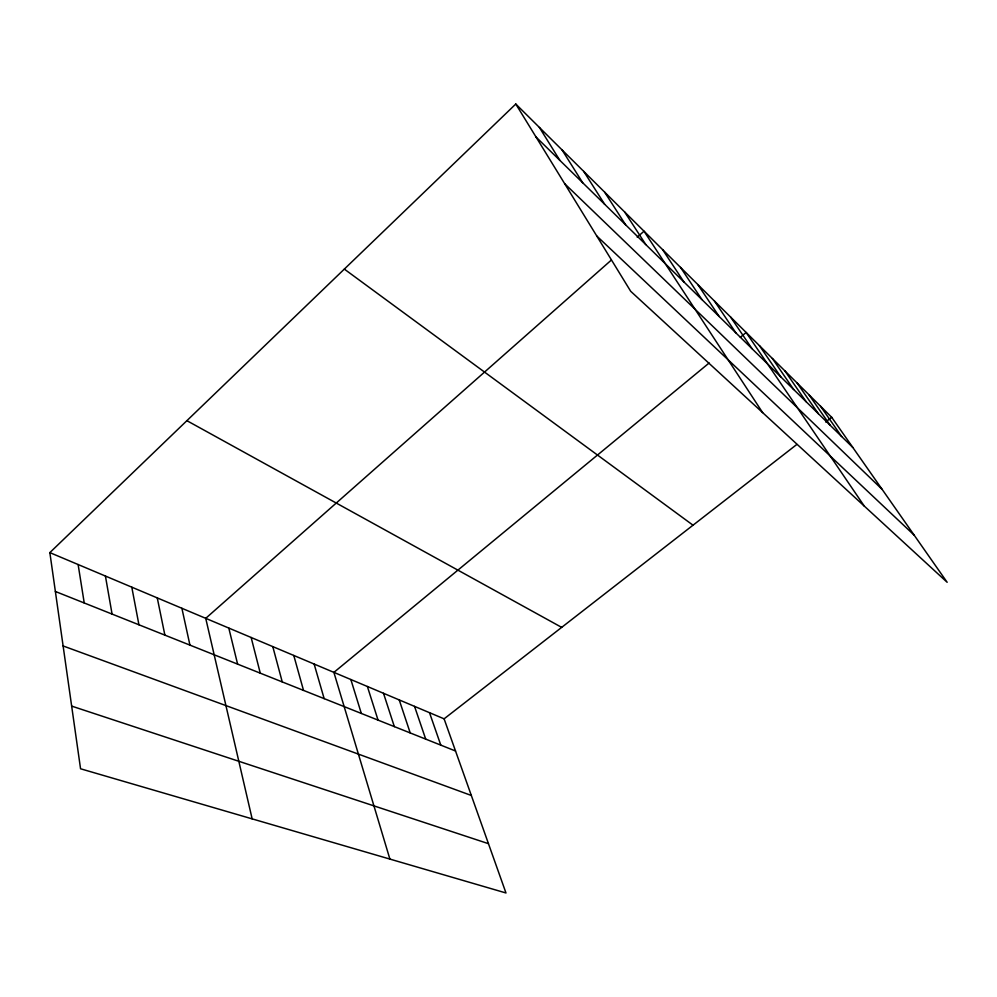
<?xml version="1.0" encoding="UTF-8"?>
<svg xmlns="http://www.w3.org/2000/svg" width="997" height="997" viewBox="0 0 997 997"><rect width="100%" height="100%" fill="white"/><g stroke="black" fill="none" stroke-linecap="round" stroke-linejoin="round"><path stroke-width="1.5" d="M49.85 552.612L444.101 718.837L505.978 892.976L80.558 768.774L49.85 552.612L515.785 104.024L831.71 417.307L947.15 582.285L630.702 291.298L515.785 104.024M611.273 260.13L205.731 618.339L252.154 818.873M637.22 237.211L644.025 231.192L762.643 412.621M709.141 362.995L333.895 672.377L389.889 859.078M740.347 337.273L746.155 332.475L864.274 506.077M444.101 718.837L796.84 444.438M825.666 422.005L831.71 417.307M71.647 706.1L488.455 843.674M63.11 645.956L471.332 795.469M55.371 591.47L455.529 751.003M186.888 420.672L561.672 627.375M344.326 269.103L693.015 525.195M596.779 236.015L914.149 535.127M564.701 183.735L882.133 489.365M536.012 137L852.796 447.454M820.494 406.19L841.642 436.524M808.966 394.762L830.177 425.27M797.114 383.01L818.363 413.705M784.926 370.921L806.212 401.803M772.376 358.471L793.699 389.54M759.465 345.672L780.813 376.903M730.602 317.058L751.987 348.651M714.5 301.082L735.886 332.873M697.825 284.556L719.186 316.51M680.552 267.42L701.876 299.536M662.619 249.636L683.905 281.927M624.708 212.037L645.819 244.614M604.631 192.134L625.63 224.824M583.756 171.434L604.606 204.223M562.021 149.886L582.697 182.75M539.389 127.429L559.853 160.367M429.508 712.693L440.799 745.133M414.553 706.387L425.707 739.113M399.224 699.919L410.216 732.945M383.509 693.289L394.338 726.614M367.382 686.497L378.05 720.108M350.857 679.53L361.325 713.441M314.13 664.039L324.15 698.623M293.779 655.465L303.524 690.398M272.792 646.617L282.251 681.923M251.144 637.482L260.279 673.162M228.799 628.06L237.598 664.114M181.89 608.282L189.941 645.121M157.264 597.901L164.879 635.126M131.791 587.158L138.932 624.783M105.42 576.042L112.075 614.077M78.127 564.539L84.234 602.973"/></g></svg>
